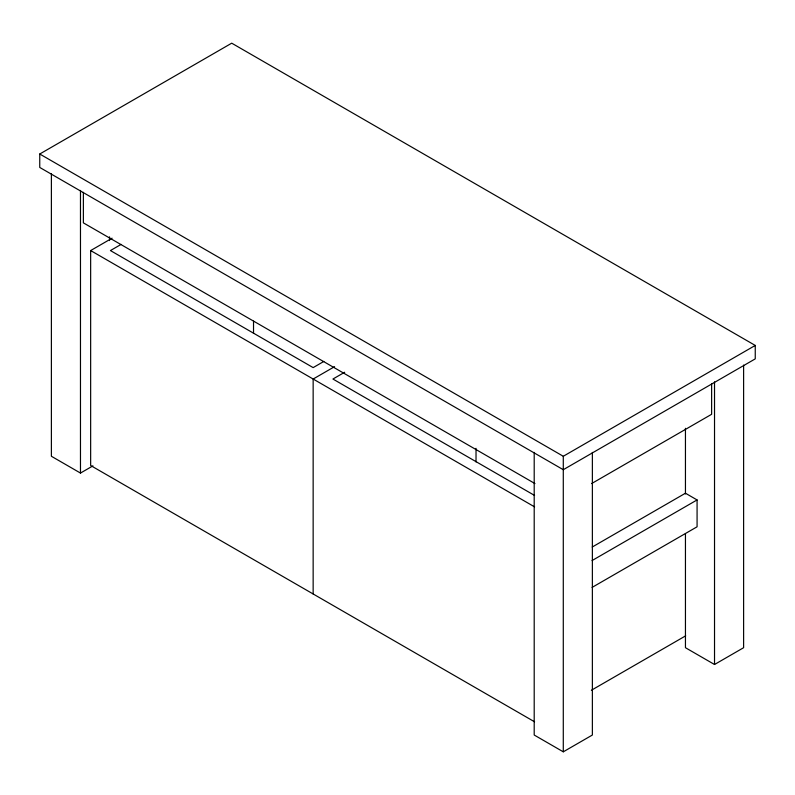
<?xml version="1.0" encoding="UTF-8"?>
<svg xmlns="http://www.w3.org/2000/svg" width="795" height="795" viewBox="0 0 795 795"><rect width="100%" height="100%" fill="white"/><g stroke="black" fill="none" stroke-linecap="round" stroke-linejoin="round"><path stroke-width="1.19" d="M39.75 154.011L231.713 43.178L755.25 345.437L755.25 358.873L563.287 469.706L39.75 167.447L39.75 154.011L563.287 456.27L755.25 345.437M534.578 721.81L90.65 465.512L90.65 250.564L112.085 238.192M121.108 244.403L110.426 250.564L313.151 367.608L323.833 361.447M51.387 173.638L51.387 456.27L80.474 473.065L92.936 465.87M334.586 366.654L313.151 379.026L313.151 593.974M344.682 372.249L332.926 379.026L534.588 495.454M591.609 483.579L711.624 414.294L711.624 383.756M592.215 547.039L685.449 493.218L697.076 499.936L697.076 526.797L592.066 587.426M592.066 560.564L697.076 499.936M591.381 690.259L685.678 635.821M534.2 452.395L534.2 735.027L563.287 751.822L592.374 735.027L592.374 452.395M685.449 533.664L685.449 647.706L714.526 664.501L743.613 647.706L743.613 365.074M534.956 483.579L83.376 222.858L83.376 192.33M90.65 250.564L534.578 506.872M714.526 381.868L714.526 664.501M685.449 428.296L685.449 493.993M563.287 456.27L563.287 751.822M476.026 448.35L476.026 461.945M253.526 321.13L253.526 333.483M109.551 236.86L109.551 240.577M80.474 190.432L80.474 473.065"/></g></svg>
